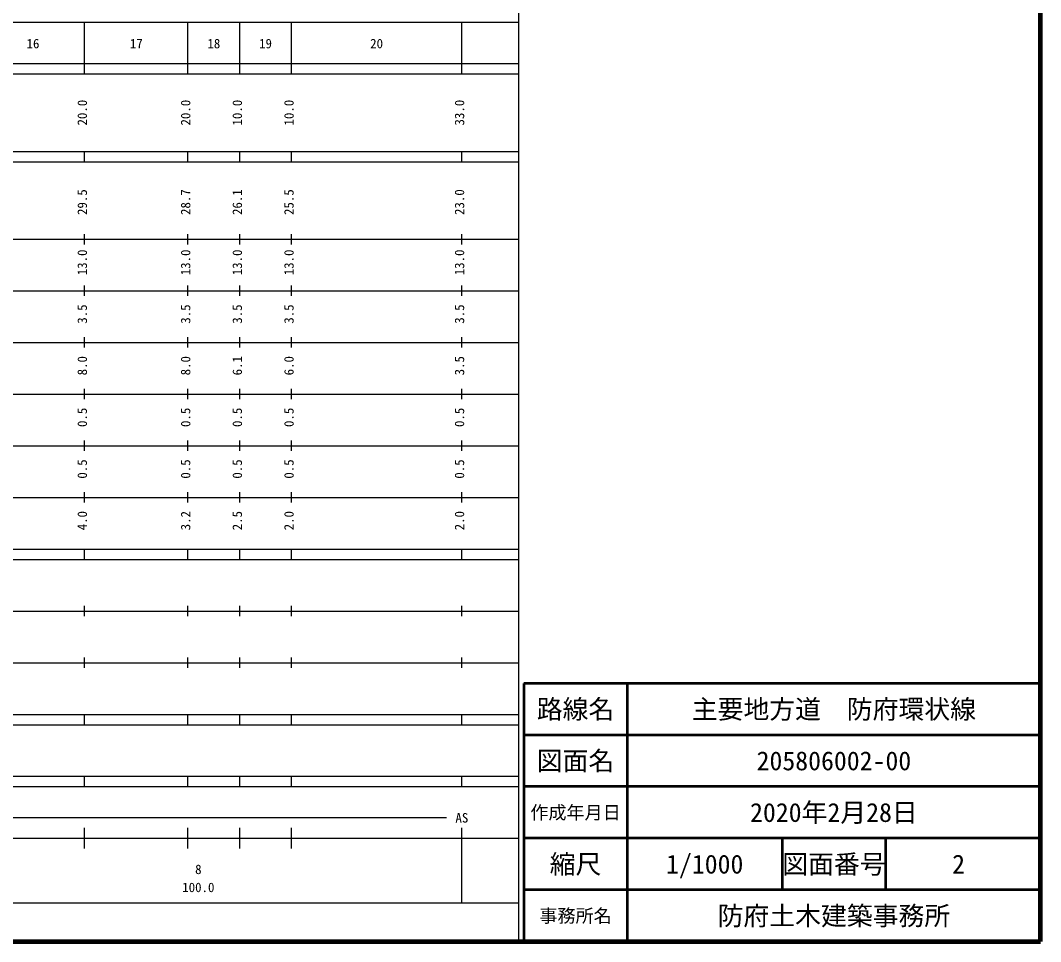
# Model space of a CAD drawing. Units: millimetres on the paper, enlarged 1000 times. Extents: x 40000 to 680000, y 20000 to 380000.
# Drawn here: x 482566 to 680000, y 20000 to 198357 of the extents above; entities that cross this region are included whole.
import ezdxf
from ezdxf.enums import TextEntityAlignment as Align

# ---------------------------------------------------------------- set-up
doc = ezdxf.new("R2010")
doc.units = ezdxf.units.MM
doc.header["$LTSCALE"] = 1000
for name, color, linetype, lineweight in [('M-TTL', 2, 'Continuous', 140), ('M-TTL-BAND', 7, 'Continuous', 25), ('M-TTL-FRAM', 2, 'Continuous', 50), ('M-TTL-LINE', 7, 'Continuous', 50)]:
    doc.layers.add(name, color=color, linetype=linetype, lineweight=lineweight)
doc.layers.add('M-TTL-TXT', color=7, linetype='Continuous')
doc.styles.add('ＭＳ ゴシック', font='')
doc.styles.get('ＭＳ ゴシック').set_extended_font_data('MS Gothic')

msp = doc.modelspace()

# ---------------------------------------------------------------- linework, layer by layer
at = {"layer": 'M-TTL'}
for p, q in [((680000, 20000), (680000, 380000)), ((40000, 20000), (680000, 20000))]:
    msp.add_line(p, q, dxfattribs=at)
at = {"layer": 'M-TTL-BAND'}
for p, q in [((579000, 20000), (579000, 370000)), ((68000, 198000), (579000, 198000)), ((495000, 188000), (495000, 198000)), ((515000, 188000), (515000, 198000)), ((525000, 188000), (525000, 198000)), ((535000, 188000), (535000, 198000)), ((568000, 188000), (568000, 198000)), ((40000, 190000), (579000, 190000)), ((40000, 188000), (579000, 188000)), ((40000, 173000), (579000, 173000)), ((495000, 171000), (495000, 173000)), ((515000, 171000), (515000, 173000)), ((525000, 171000), (525000, 173000)), ((535000, 171000), (535000, 173000)), ((568000, 171000), (568000, 173000)), ((40000, 171000), (579000, 171000)), ((40000, 156000), (579000, 156000)), ((495000, 155000), (495000, 157000)), ((515000, 155000), (515000, 157000)), ((525000, 155000), (525000, 157000)), ((535000, 155000), (535000, 157000)), ((568000, 155000), (568000, 157000)), ((495000, 145000), (495000, 147000)), ((515000, 145000), (515000, 147000)), ((525000, 145000), (525000, 147000)), ((535000, 145000), (535000, 147000)), ((568000, 145000), (568000, 147000)), ((46000, 146000), (579000, 146000)), ((495000, 135000), (495000, 137000)), ((515000, 135000), (515000, 137000)), ((525000, 135000), (525000, 137000)), ((535000, 135000), (535000, 137000)), ((568000, 135000), (568000, 137000)), ((52000, 136000), (579000, 136000)), ((495000, 125000), (495000, 127000)), ((515000, 125000), (515000, 127000)), ((525000, 125000), (525000, 127000)), ((535000, 125000), (535000, 127000)), ((568000, 125000), (568000, 127000)), ((46000, 126000), (579000, 126000)), ((495000, 115000), (495000, 117000)), ((515000, 115000), (515000, 117000)), ((525000, 115000), (525000, 117000)), ((535000, 115000), (535000, 117000)), ((568000, 115000), (568000, 117000)), ((52000, 116000), (579000, 116000)), ((495000, 105000), (495000, 107000)), ((515000, 105000), (515000, 107000)), ((525000, 105000), (525000, 107000)), ((535000, 105000), (535000, 107000)), ((568000, 105000), (568000, 107000)), ((46000, 106000), (579000, 106000)), ((40000, 96000), (579000, 96000)), ((495000, 94000), (495000, 96000)), ((515000, 94000), (515000, 96000)), ((525000, 94000), (525000, 96000)), ((535000, 94000), (535000, 96000)), ((568000, 94000), (568000, 96000)), ((40000, 94000), (579000, 94000)), ((495000, 83000), (495000, 85000)), ((515000, 83000), (515000, 85000)), ((525000, 83000), (525000, 85000)), ((535000, 83000), (535000, 85000)), ((568000, 83000), (568000, 85000)), ((49000, 84000), (579000, 84000)), ((40000, 74000), (579000, 74000)), ((495000, 73000), (495000, 75000)), ((515000, 73000), (515000, 75000)), ((525000, 73000), (525000, 75000)), ((535000, 73000), (535000, 75000)), ((568000, 73000), (568000, 75000)), ((40000, 64000), (579000, 64000)), ((495000, 62000), (495000, 64000)), ((515000, 62000), (515000, 64000)), ((525000, 62000), (525000, 64000)), ((535000, 62000), (535000, 64000)), ((568000, 62000), (568000, 64000)), ((40000, 62000), (579000, 62000)), ((40000, 52000), (579000, 52000)), ((495000, 50000), (495000, 52000)), ((515000, 50000), (515000, 52000)), ((525000, 50000), (525000, 52000)), ((535000, 50000), (535000, 52000)), ((568000, 50000), (568000, 52000)), ((40000, 50000), (579000, 50000)), ((71000, 44000), (565000, 44000)), ((495000, 38000), (495000, 42000)), ((515000, 38000), (515000, 42000)), ((525000, 38000), (525000, 42000)), ((535000, 38000), (535000, 42000)), ((568000, 27500), (568000, 42000)), ((40000, 40000), (579000, 40000)), ((68000, 27500), (579000, 27500))]:
    msp.add_line(p, q, dxfattribs=at)
at = {"layer": 'M-TTL-FRAM'}
for p, q in [((680000, 70000), (580000, 70000)), ((580000, 70000), (580000, 20000))]:
    msp.add_line(p, q, dxfattribs=at)
at = {"layer": 'M-TTL-LINE'}
for p, q in [((600000, 70000), (600000, 20000)), ((680000, 60000), (580000, 60000)), ((680000, 50000), (580000, 50000)), ((680000, 40000), (580000, 40000)), ((630000, 40000), (630000, 30000)), ((650000, 40000), (650000, 30000)), ((680000, 30000), (580000, 30000))]:
    msp.add_line(p, q, dxfattribs=at)

# ---------------------------------------------------------------- texts
at = {"layer": 'M-TTL-BAND', "style": 'ＭＳ ゴシック'}
for s, p in [('16', (485000, 192405)), ('17', (505000, 192405)), ('18', (520000, 192405)), ('19', (530000, 192405)), ('20', (551500, 192405)), ('AS', (568000, 42500)), ('8', (517000, 32523)), ('100.0', (517000, 29033))]:
    msp.add_text(s, height=1833, dxfattribs=at).set_placement(p, align=Align.BOTTOM_CENTER)
for s, p in [('20.0', (496000, 180500)), ('20.0', (516000, 180500)), ('10.0', (526000, 180500)), ('10.0', (536000, 180500)), ('33.0', (569000, 180500)), ('29.5', (496000, 163174)), ('28.7', (516000, 163174)), ('26.1', (526000, 163174)), ('25.5', (536000, 163174)), ('23.0', (569000, 163174)), ('13.0', (496000, 151500)), ('13.0', (516000, 151500)), ('13.0', (526000, 151500)), ('13.0', (536000, 151500)), ('13.0', (569000, 151500)), ('3.5', (496000, 141500)), ('3.5', (516000, 141500)), ('3.5', (526000, 141500)), ('3.5', (536000, 141500)), ('3.5', (569000, 141500)), ('8.0', (496000, 131500)), ('8.0', (516000, 131500)), ('6.1', (526000, 131500)), ('6.0', (536000, 131500)), ('3.5', (569000, 131500)), ('0.5', (496000, 121500)), ('0.5', (516000, 121500)), ('0.5', (526000, 121500)), ('0.5', (536000, 121500)), ('0.5', (569000, 121500)), ('0.5', (496000, 111500)), ('0.5', (516000, 111500)), ('0.5', (526000, 111500)), ('0.5', (536000, 111500)), ('0.5', (569000, 111500)), ('4.0', (496000, 101500)), ('3.2', (516000, 101500)), ('2.5', (526000, 101500)), ('2.0', (536000, 101500)), ('2.0', (569000, 101500))]:
    msp.add_text(s, height=1833, rotation=90, dxfattribs=at).set_placement(p, align=Align.BOTTOM_CENTER)
at = {"layer": 'M-TTL-TXT', "style": 'ＭＳ ゴシック'}
for s, height, p in [('路線名', 3666, (590000, 65000)), ('路線名', 3666, (590000, 65000)), ('主要地方道\u3000防府環状線', 3666, (640000, 65000)), ('図面名', 3666, (590000, 55000)), ('図面名', 3666, (590000, 55000)), ('205806002-00', 3666, (640000, 55000)), ('2020年2月28日', 3666, (640000, 45000)), ('作成年月日', 2566, (590000, 45000)), ('作成年月日', 2566, (590000, 45000)), ('縮尺', 3666, (590000, 35000)), ('縮尺', 3666, (590000, 35000)), ('1/1000', 3666, (615000, 35000)), ('図面番号', 3666, (640000, 35000)), ('図面番号', 3666, (640000, 35000)), ('2', 3666, (664125, 35000)), ('事務所名', 2566, (590000, 25000)), ('事務所名', 2566, (590000, 25000)), ('防府土木建築事務所', 3666, (640000, 25000))]:
    msp.add_text(s, height=height, dxfattribs=at).set_placement(p, align=Align.MIDDLE_CENTER)

doc.saveas('drawing.dxf')
